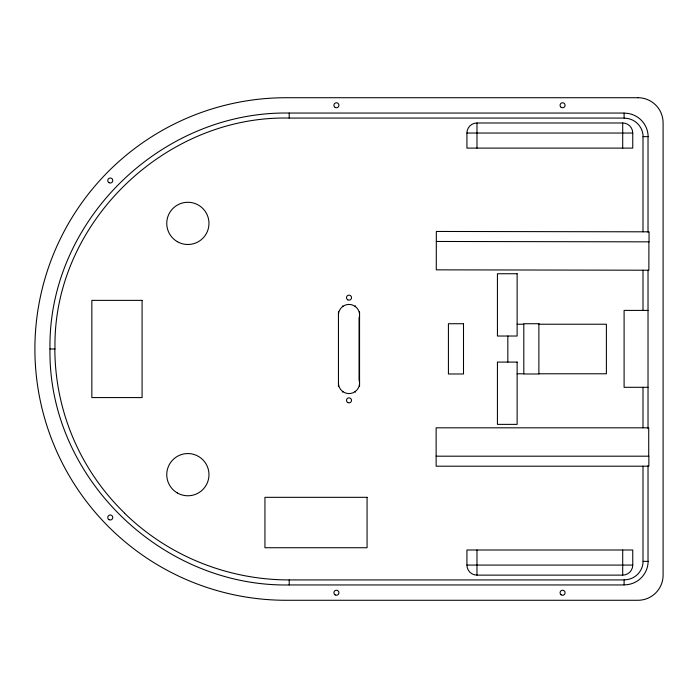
<?xml version="1.0" encoding="UTF-8"?>
<svg xmlns="http://www.w3.org/2000/svg" width="698" height="698" viewBox="0 0 698 698"><rect width="100%" height="100%" fill="white"/><g stroke="black" fill="none" stroke-linecap="round" stroke-linejoin="round"><path stroke-width="1.05" d="M648.904 241.805L648.861 270.222L436.276 269.847L436.337 231.457L649.061 231.823L649.044 241.848L436.32 241.473M49.977 349C47.926 220.69 161.709 110.773 289.199 113.05L624.099 113.05L624.099 118.075L289.199 118.075C164.885 115.153 52.298 223.866 55.002 349L49.977 349C47.926 477.31 161.709 587.227 289.199 584.95L624.099 584.95L624.099 579.925L289.199 579.925A236.796 236.796 0 0 1 202.97 563.687C173.846 552.371 147.034 535.122 124.645 513.318M476.978 122.988L622.703 122.988A10.051 10.051 0 0 1 632.754 133.039L632.754 148.107L466.927 148.107L466.927 133.039A10.051 10.051 0 0 1 476.978 122.988L476.978 148.107M466.927 133.039L632.754 133.039M648.023 310.409L624.099 310.409L624.099 387.303L648.023 387.303M517.131 324.23L523.805 324.23M538.882 324.23L606.396 324.23L606.396 373.779L538.882 373.779M517.131 373.779L523.805 373.779M436.137 456.187L648.852 456.187L648.852 466.203L436.137 466.203L436.137 427.813L648.721 427.813L648.721 456.23M466.927 565.075L632.754 565.075L632.754 549.998L466.927 549.998L466.927 565.075A10.051 10.051 0 0 0 476.978 575.126L622.703 575.126A10.051 10.051 0 0 0 632.754 565.075M648.023 232.216L648.023 136.642L642.998 136.642L642.998 231.815M648.023 270.231L648.023 428.642M648.023 465.627L648.023 561.358L642.998 561.358L642.998 466.203M642.998 270.213L642.998 310.409M642.998 387.303L642.998 427.813M622.703 122.988L622.703 148.107M622.703 549.998L622.703 575.126M507.839 336.026L507.839 362.088M476.978 549.998L476.978 575.126M359.557 311.692L359.557 386.273M338.451 311.692L338.451 386.308M289.199 113.05L289.199 118.075M289.199 579.925L289.199 584.95M624.099 113.163A23.758 23.758 0 0 1 648.137 136.642M648.137 561.358A23.758 23.758 0 0 1 624.099 584.837M643.111 561.358A18.733 18.733 0 0 1 624.099 579.811M624.099 118.189A18.733 18.733 0 0 1 643.111 136.642M124.724 513.231A229.45 229.45 0 0 1 54.854 349M342.456 392.084A10.557 10.557 0 0 1 342.988 391.691M355.029 391.691A10.557 10.557 0 0 1 355.552 392.084M338.451 383.028A10.557 10.557 0 0 0 350.632 393.454A10.557 10.557 0 0 0 359.06 379.808L359.06 318.192A10.557 10.557 0 0 0 350.632 304.546A10.557 10.557 0 0 0 338.451 314.973M355.552 305.916A10.557 10.557 0 0 1 355.029 306.309M342.988 306.309A10.557 10.557 0 0 1 342.456 305.916M637.972 97.72L286.18 97.72A251.28 251.28 0 0 0 34.9 349A251.28 251.28 0 0 0 286.18 600.28L637.972 600.28A25.128 25.128 0 0 0 663.1 575.152L663.1 122.848A25.128 25.128 0 0 0 637.972 97.72M517.131 273.738L497.43 273.738L497.43 336.026L517.131 336.026L517.131 273.738M142.087 300.367L91.848 300.367L91.848 397.581L142.087 397.581L142.087 300.367M463.498 323.732L448.421 323.732L448.421 373.988L463.498 373.988L463.498 323.732M538.882 323.732L523.805 323.732L523.805 373.988L538.882 373.988L538.882 323.732M517.131 362.088L497.43 362.088L497.43 424.375L517.131 424.375L517.131 362.088M367.069 497.325L264.943 497.325L264.943 547.738L367.069 547.738L367.069 497.325M347.752 402.537A2.513 2.513 0 0 0 351.522 400.364A2.513 2.513 0 0 0 347.752 398.183A2.513 2.513 0 0 0 347.752 402.537M347.752 299.817A2.513 2.513 0 0 0 351.522 297.636A2.513 2.513 0 0 0 347.752 295.463A2.513 2.513 0 0 0 347.752 299.817M109.01 519.67A2.513 2.513 0 0 0 112.779 517.497A2.513 2.513 0 0 0 109.01 515.316A2.513 2.513 0 0 0 109.01 519.67M335.162 594.914A2.513 2.513 0 0 0 338.931 592.742A2.513 2.513 0 0 0 335.162 590.569A2.513 2.513 0 0 0 335.162 594.914M561.122 594.792A2.513 2.513 0 0 0 565.075 592.968A2.513 2.513 0 0 0 561.515 590.464A2.513 2.513 0 0 0 561.122 594.792M109.01 182.684A2.513 2.513 0 0 0 112.779 180.503A2.513 2.513 0 0 0 109.01 178.33A2.513 2.513 0 0 0 109.01 182.684M335.162 107.431A2.513 2.513 0 0 0 338.931 105.258A2.513 2.513 0 0 0 335.162 103.086A2.513 2.513 0 0 0 335.162 107.431M561.122 107.309A2.513 2.513 0 0 0 565.075 105.485A2.513 2.513 0 0 0 561.515 102.981A2.513 2.513 0 0 0 561.122 107.309M177.309 241.665A21.106 21.106 0 0 0 208.972 223.386A21.106 21.106 0 0 0 177.309 205.107A21.106 21.106 0 0 0 177.309 241.665M177.309 492.945A21.106 21.106 0 0 0 208.972 474.666A21.106 21.106 0 0 0 177.309 456.387A21.106 21.106 0 0 0 177.309 492.945"/></g></svg>
